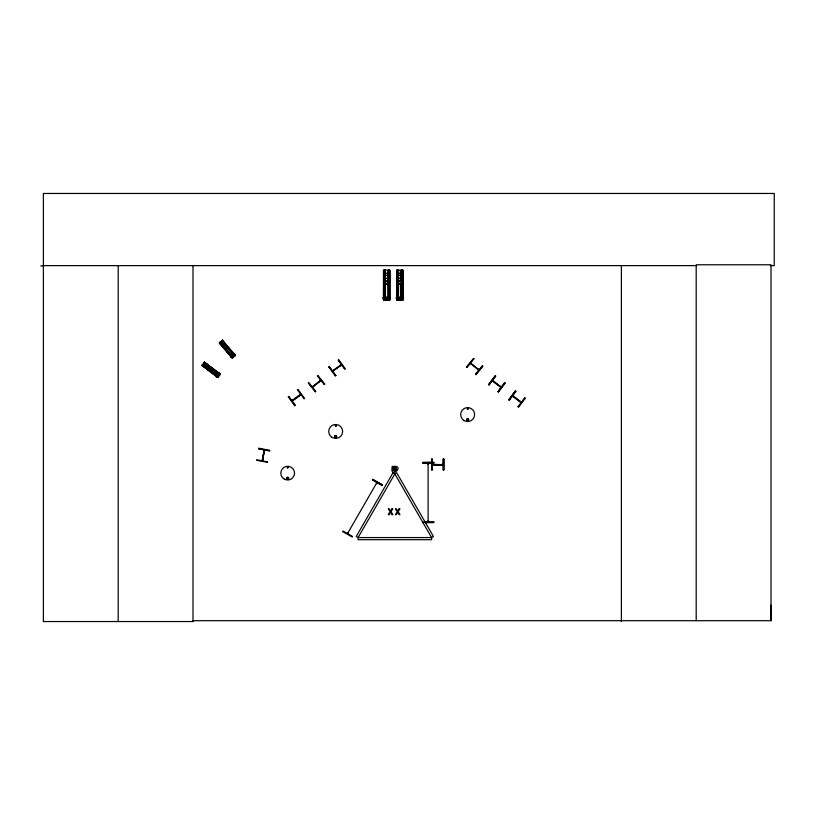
<?xml version="1.0" encoding="UTF-8"?>
<svg xmlns="http://www.w3.org/2000/svg" width="815" height="815" viewBox="0 0 815 815"><rect width="100%" height="100%" fill="white"/><g stroke="black" fill="none" stroke-linecap="round" stroke-linejoin="round"><path stroke-width="1.22" d="M770.44 265.619L774.25 265.619L774.25 193.461L43.378 193.461L43.378 621.539L193.114 621.539L193.012 620.704L771 620.704L771.112 605.229M312.41 387.247L312.308 386.768M313.276 386.616L312.879 386.239L313.52 386.514M293.033 400.43L291.831 400.736M300.837 394.766L300.572 394.216L300.002 395.387M300.949 394.643L292.147 400.98L301.03 394.633M341.495 365.008L332.581 370.917L333.865 370.601M428.048 463.256L428.496 464.244L428.109 463.022M428.028 521.997L428.486 520.836L428.486 522.058M335.963 425.705L335.373 425.532L335.841 425.99M336.249 425.858C335.199 423.688 334.904 427.366 336.147 425.97M467.331 408.926L467.942 409.008L467.403 408.692M468.258 408.835C465.762 409.945 468.951 407.785 467.657 408.295M467.015 419.542C468.666 422.374 467.942 416.883 467.087 420.041M492.301 380.687L500.858 387.278M512.472 395.968L521.223 402.63M520.795 401.54L520.408 401.917M394.297 470.988L396.569 469.399L394.98 467.127L392.708 468.717L394.297 470.988L394.694 468.747L394.582 469.359M394.694 468.747L394.98 467.127M470.296 363.317L471.508 363.663L471.233 364.162M477.916 369.429L479.108 369.908M262.42 460.536L264.569 449.89L262.44 460.658L263.938 449.87M262.349 460.638L264.355 450.033C265.048 451.53 262.817 450.817 264.243 450.909M267.442 462.339L267.554 461.738M428.527 521.916L428.099 520.948M400.226 299.686L399.391 299.716M347.923 532.735C349.39 533.255 347.302 531.92 347.526 533.652M288.204 467.565C286.055 469.002 288.286 465.253 288.062 467.81M335.036 436.412L335.668 435.923M400.216 298.535L399.391 298.422M319.938 380.605L320.112 381.267M218.624 375.847L218.023 375.338M342.606 531.553L342.901 531.023L352.488 536.474L352.182 537.014L342.626 531.512M348.076 532.694L347.923 533.845M376.51 483.356L377.386 482.714L376.836 483.682M347.923 533.743L348.433 532.928M382.011 485.343L382.306 484.813L372.73 479.363L372.424 479.892L382.011 485.343L372.496 479.76M489.102 384.945L488.613 384.568L495.245 375.766L495.734 376.133L489.041 384.894L495.612 376.041M488.654 384.599L495.286 375.797M492.749 380.473L492.372 380.89L501.042 387.431M500.053 386.677L500.359 386.279M498.026 391.669L504.668 382.867M498.352 391.913L504.994 383.111M515.426 390.976L508.794 399.778L509.283 400.145L515.915 391.343L515.426 390.976L508.835 399.808M509.222 400.104L515.793 391.251M512.553 396.1L512.716 395.591M513.552 396.701L513.582 396.1M203.628 366.444L205.859 363.521M204.708 367.259L206.929 364.336M206.317 368.492L208.538 365.568M207.733 369.582L209.964 366.658M209.343 370.805L211.574 367.881M216.25 376.061L218.471 373.127M216.332 376.887L219.296 372.985M216.454 376.978L219.418 373.087M262.389 460.73C263.561 459.833 261.187 459.253 262.562 459.701M376.836 482.663L347.567 533.509M376.988 483.631L376.479 483.438M287.145 477.773C286.941 480.769 289.498 476.969 287.349 477.733M336.198 437.105C336.055 434.1 334.303 437.991 335.841 437.217M466.832 367.29L473.78 358.732M473.841 358.773L466.934 367.371L466.475 367.005L473.464 358.468L473.892 358.824M477.835 369.521L478.374 369.236M475.573 374.38L482.582 365.864M233.436 356.695L232.896 355.911M442.973 464.805L432.358 465.049L443.207 464.937L432.358 464.815L433.285 464.316M433.397 464.693L433.285 464.214M393.38 470.561L394.44 469.297M394.847 468.819L395.896 467.555M332.581 370.917L341.291 364.539L340.517 364.967L340.874 365.456M291.943 400.511L300.725 394.226M340.517 364.967L340.66 365.629M220.814 344.297L223.616 341.913M221.68 345.326L224.492 342.942M222.994 346.864L225.796 344.49M224.145 348.239L226.957 345.855M225.46 349.778L228.261 347.404M231.073 356.389L233.874 354.016M230.971 357.225L234.71 354.046M231.073 357.337L234.812 354.168M317.473 375.919L317.952 375.532L324.828 384.16L324.35 384.537L317.493 375.898L324.462 384.446M312.257 386.88L320.784 380.075M314.284 385.699L319.236 381.746M321.11 380.473L312.624 387.156M315.242 391.791L315.721 391.414L308.793 382.836L308.365 383.172L315.283 391.76M294.704 405.707L295.193 405.34L288.683 396.447L288.194 396.803L294.745 405.676M328.853 367.045L329.341 366.689L335.8 375.634M341.617 364.774L332.938 371.202M335.862 375.583L335.362 375.949L328.893 367.015M292.565 400.063L293.196 400.359M392.799 469.725L394.348 469.165M394.939 468.951L396.487 468.38M442.209 464.255L441.974 464.693M471.253 364.03L471.386 363.5M386.32 299.686L386.993 299.563L386.32 299.441L386.993 299.319L386.381 298.494M399.493 299.686L400.165 299.563L399.493 299.441L400.165 299.319L399.554 298.494M287.501 477.672L288.143 477.835M433.804 462.37L422.781 462.441L422.781 463.052L433.814 462.991L433.804 462.37L422.781 462.492M422.781 462.981L433.804 462.839M425.236 522.232L433.814 522.181M425.236 522.69L433.814 522.588L433.814 522.028L422.781 522.099L422.791 522.71M40.75 265.924L43.378 265.914M43.378 265.619L696.193 265.619M383.906 273.259L389.427 273.259M397.078 273.259L402.59 273.259M383.906 275.287L389.427 275.287M397.078 275.287L402.59 275.287M383.906 278.312L389.427 278.312M397.078 278.312L402.59 278.312M383.906 281.002L389.417 281.002M397.078 281.002L402.59 281.002M383.906 284.038L389.417 284.038M397.078 284.038L402.59 284.038M383.906 297.037L389.427 297.037M397.078 297.037L402.59 297.037M382.989 297.893L390.344 297.893M396.161 297.893L403.517 297.893M382.989 298.117L390.344 298.117M396.161 298.117L403.517 298.117M386.218 298.422L387.094 298.473M386.218 299.716L387.094 299.716M383.906 300.073L389.855 300.073L389.825 270.203L383.478 270.223L383.478 300.093L384.344 300.093M397.078 300.073L403.028 300.073L403.028 270.203L396.65 270.223L396.681 300.093L397.516 300.093M384.558 300.093L385.424 300.093M386.218 300.114L387.094 300.114M397.72 300.093L398.586 300.093M399.391 300.114L400.267 300.114M432.174 458.988L431.563 458.988L431.614 470.021L432.174 470.021L432.103 458.988L432.021 470.021M443.818 458.988L443.207 458.988L443.207 470.021L443.818 470.021L443.818 458.988L443.768 470.021M432.286 464.316L443.207 464.693L432.174 464.693M287.756 467.097L287.501 467.718L287.817 467.178M392.708 468.717L394.328 469.002M394.949 469.114L396.569 469.399M258.783 448.78L269.633 450.756M267.524 461.891L256.705 459.762L256.603 460.292L267.442 462.299M493.177 381.451L493.36 380.941M521.04 402.488L512.635 396.08M443.207 464.316L441.934 464.815M372.7 479.403L382.286 484.854M524.728 397.975L525.217 398.352L518.574 407.154L518.085 406.787M492.627 380.452L501.245 386.952M512.808 395.662L521.427 402.162M204.361 362.125L220.203 374.197M220.081 374.36L204.219 362.318L201.845 365.446L217.697 377.518L220.254 374.126L204.412 362.054L203.628 363.082L219.49 375.145M204.117 362.441L219.907 374.584M203.974 362.624L219.816 374.706L203.923 362.695M203.821 362.828L219.653 374.931M204.677 363.765L219.53 375.083M219.306 375.369L218.634 376.265M217.493 375.735L203.628 365.171L218.42 376.561M202.436 364.682L218.298 376.724M203.332 365.558L218.186 376.876L203.271 365.629M203.139 365.813L218.043 377.06M470.632 363.032L478.965 369.715M478.792 370.295L470.387 363.378M428.486 463.134L428.496 464.132M393.136 467.8L394.399 468.849M394.878 469.257L396.141 470.316M222.291 340.364L235.178 355.554M222.271 340.385L235.026 355.686M222.088 340.538L234.964 355.737M222.76 341.597L234.852 355.829M221.782 340.802L234.659 355.992L221.721 340.853M221.548 340.996L233.681 355.197M234.211 356.379L233.355 357.102M220.274 342.106L233.141 357.306M220.203 342.157L233.09 357.357M220.081 342.269L232.907 357.51M219.897 342.412L232.733 357.653M219.714 342.575L232.611 357.754M219.653 342.626L232.54 357.816M219.5 342.758L232.418 357.917M219.357 342.881L232.234 358.07M308.732 382.887L315.599 391.506M338.368 360.087L344.816 369.032M329.219 366.781L335.739 375.674M288.663 396.457L295.132 405.391M393.971 467.209L394.531 468.757M394.745 469.348L395.316 470.897M428.109 464.132L428.109 463.134L428.109 521.946M428.486 520.948L428.486 521.946M771 620.704L771 264.783L696.193 264.783L696.193 620.704M621.376 265.619L621.376 621.539M443.279 458.988L443.36 470.021M402.885 270.203L402.997 300.073M402.59 270.203L402.59 300.073M402.294 270.203L402.294 300.073M402.162 270.203L402.162 281.399M402.162 283.895L402.162 300.073M401.958 270.203L401.927 281.399M401.958 283.895L401.927 297.577M401.815 270.203L401.815 281.399M401.815 283.895L401.815 297.577M401.52 300.073L401.571 270.203L401.459 281.399M401.459 283.895L401.459 297.577M401.224 270.203L401.224 281.399M401.224 283.895L401.224 297.577M401.112 270.203L401.082 281.399M401.112 283.895L401.082 297.577M400.685 300.073L398.993 300.073M398.586 270.223L398.566 281.43M398.586 283.915L398.454 297.607M398.209 270.223L398.148 300.093M397.863 270.223L397.863 281.43M397.863 283.915L397.863 297.607M397.751 270.223L397.72 281.43M397.751 283.915L397.72 297.607M397.516 270.223L397.496 281.43L397.384 270.223M397.516 283.915L397.506 300.073M397.384 283.915L397.384 297.607M397.139 270.223L397.139 300.093M397.078 270.223L397.027 300.093M396.793 270.223L396.793 300.093M389.723 270.203L389.723 300.073M389.122 270.203L389.122 281.399M389.122 283.895L389.122 297.577M389.02 270.203L388.989 281.399M388.989 283.895L388.989 300.073M388.786 281.399L388.786 270.203L388.643 281.399M388.786 283.895L388.786 297.577L388.643 283.895M388.348 270.203L388.348 300.073M387.92 270.203L387.94 281.399M387.94 283.895L388.052 297.577M387.512 300.073L385.821 300.073M385.424 281.43L385.393 270.223L385.281 281.43M385.424 297.607L385.393 283.915L385.281 297.607M385.037 270.223L385.037 281.43M385.037 283.915L385.037 297.607M384.935 270.223L384.986 300.093M384.69 270.223L384.69 281.43M384.69 283.915L384.69 297.607M384.558 270.223L384.578 281.43M384.558 283.915L384.578 297.607M384.344 281.43L384.344 270.223L384.211 300.093M384.344 283.915L384.344 297.607M383.967 270.223L383.855 300.093M383.62 270.223L383.508 300.093M193.002 265.619L193.002 621.539M118.195 265.619L118.195 621.539M286.717 478.048C287.929 481.838 289.661 475.369 286.717 478.048M334.71 436.32C335.923 440.11 337.654 433.651 334.71 436.32M466.7 419.46C467.912 423.25 469.644 416.781 466.7 419.46M258.885 448.25L258.773 448.851L269.602 450.909L269.724 450.308L258.885 448.25M225.439 347.547C226.173 350.735 228.037 345.55 225.439 347.547M208.905 368.421C209.496 371.64 211.584 366.546 208.905 368.421M392.983 472.812L356.226 536.484L358.08 537.554L431.593 537.554L433.448 536.484L396.691 472.812L394.837 473.892L358.08 537.554L358.08 539.693L431.593 539.693L431.593 537.554L394.837 473.892L392.983 472.812M391.995 508.815L390.579 511.107L389.183 508.815L388.307 508.815L390.1 511.728L388.246 514.642L389.081 514.642L390.528 512.309L391.954 514.642L392.84 514.642L391.006 511.688L392.83 508.815L391.995 508.815M399.146 508.815L397.73 511.107L396.345 508.815L395.458 508.815L397.251 511.728L395.407 514.642L396.243 514.642L397.679 512.309L399.106 514.642L399.992 514.642L398.168 511.688L399.992 508.815L399.146 508.815M504.567 382.785L497.965 391.628L498.393 391.944L505.035 383.142L504.546 382.775M524.789 398.026L518.106 406.797L524.85 398.066M482.46 365.772L475.512 374.34L475.991 374.717L482.938 366.159L482.46 365.772M392.29 466.516C389.142 480.718 406.736 464.458 392.29 466.516M222.515 340.181L219.286 342.942L232.173 358.131L235.403 355.371L222.505 340.191M298.076 389.57L297.587 389.937L304.097 398.83L304.586 398.474L298.076 389.57M338.734 359.812L338.245 360.169L344.776 369.052L345.254 368.706L338.734 359.812M217.87 377.294L202.018 365.222L217.85 377.325M389.468 300.073L389.468 270.203L389.427 300.073M284.241 479.098A6.866 6.866 0 0 0 294.541 473.148A6.866 6.866 0 0 0 284.241 467.209A6.866 6.866 0 0 0 284.241 479.098M287.145 479.23A1.07 1.07 0 0 0 288.744 478.303A1.07 1.07 0 0 0 287.145 477.376A1.07 1.07 0 0 0 287.145 479.23M332.184 437.461A6.978 6.978 0 0 0 342.646 431.42A6.978 6.978 0 0 0 332.184 425.389A6.978 6.978 0 0 0 332.184 437.461M334.914 437.329A1.07 1.07 0 0 0 336.697 436.85A1.07 1.07 0 0 0 335.393 435.546A1.07 1.07 0 0 0 334.914 437.329M464.163 420.601A6.978 6.978 0 0 0 474.625 414.56A6.978 6.978 0 0 0 464.163 408.519A6.978 6.978 0 0 0 464.163 420.601M466.903 420.469A1.07 1.07 0 0 0 468.686 419.99A1.07 1.07 0 0 0 467.382 418.686A1.07 1.07 0 0 0 466.903 420.469M398.963 283.386A1.222 1.222 0 0 0 401.011 282.836A1.222 1.222 0 0 0 399.513 281.338A1.222 1.222 0 0 0 398.963 283.386M385.79 283.386A1.222 1.222 0 0 0 387.838 282.836A1.222 1.222 0 0 0 386.341 281.338A1.222 1.222 0 0 0 385.79 283.386"/></g></svg>
